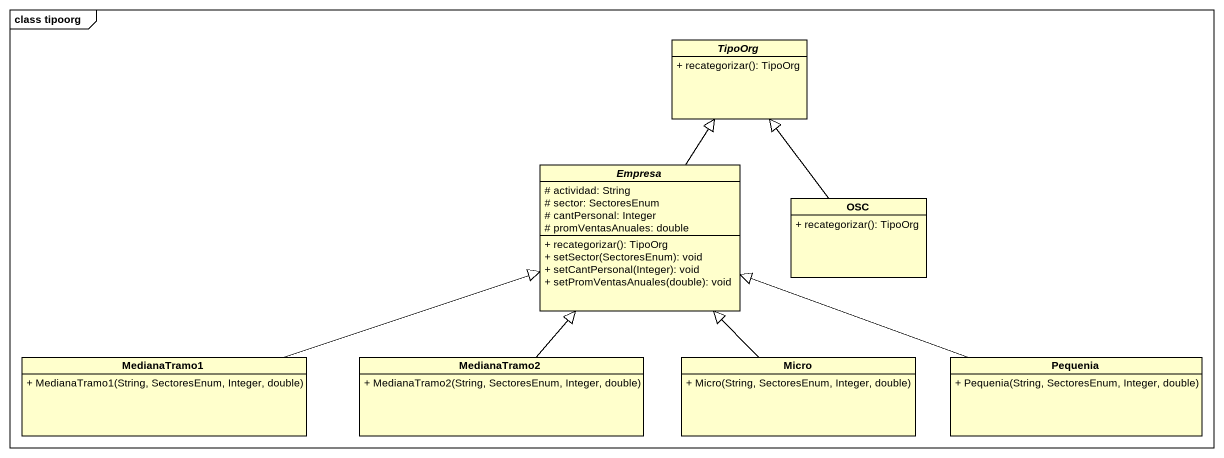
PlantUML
@startuml
mainframe class tipoorg
hide circle
hide empty members
skinparam classAttributeIconSize 0
abstract class TipoOrg {
  + recategorizar(): TipoOrg
}
abstract class Empresa {
  # actividad: String
  # sector: SectoresEnum
  # cantPersonal: Integer
  # promVentasAnuales: double
  + recategorizar(): TipoOrg
  + setSector(SectoresEnum): void
  + setCantPersonal(Integer): void
  + setPromVentasAnuales(double): void
}
class OSC {
  + recategorizar(): TipoOrg
}
class MedianaTramo1 {
  + MedianaTramo1(String, SectoresEnum, Integer, double)
}
class MedianaTramo2 {
  + MedianaTramo2(String, SectoresEnum, Integer, double)
}
class Micro {
  + Micro(String, SectoresEnum, Integer, double)
}
class Pequenia {
  + Pequenia(String, SectoresEnum, Integer, double)
}
Empresa -up-|> TipoOrg
OSC -up-|> TipoOrg
MedianaTramo1 -right-|> Empresa
MedianaTramo2 -up-|> Empresa
Micro -up-|> Empresa
Pequenia -left-|> Empresa
@enduml
